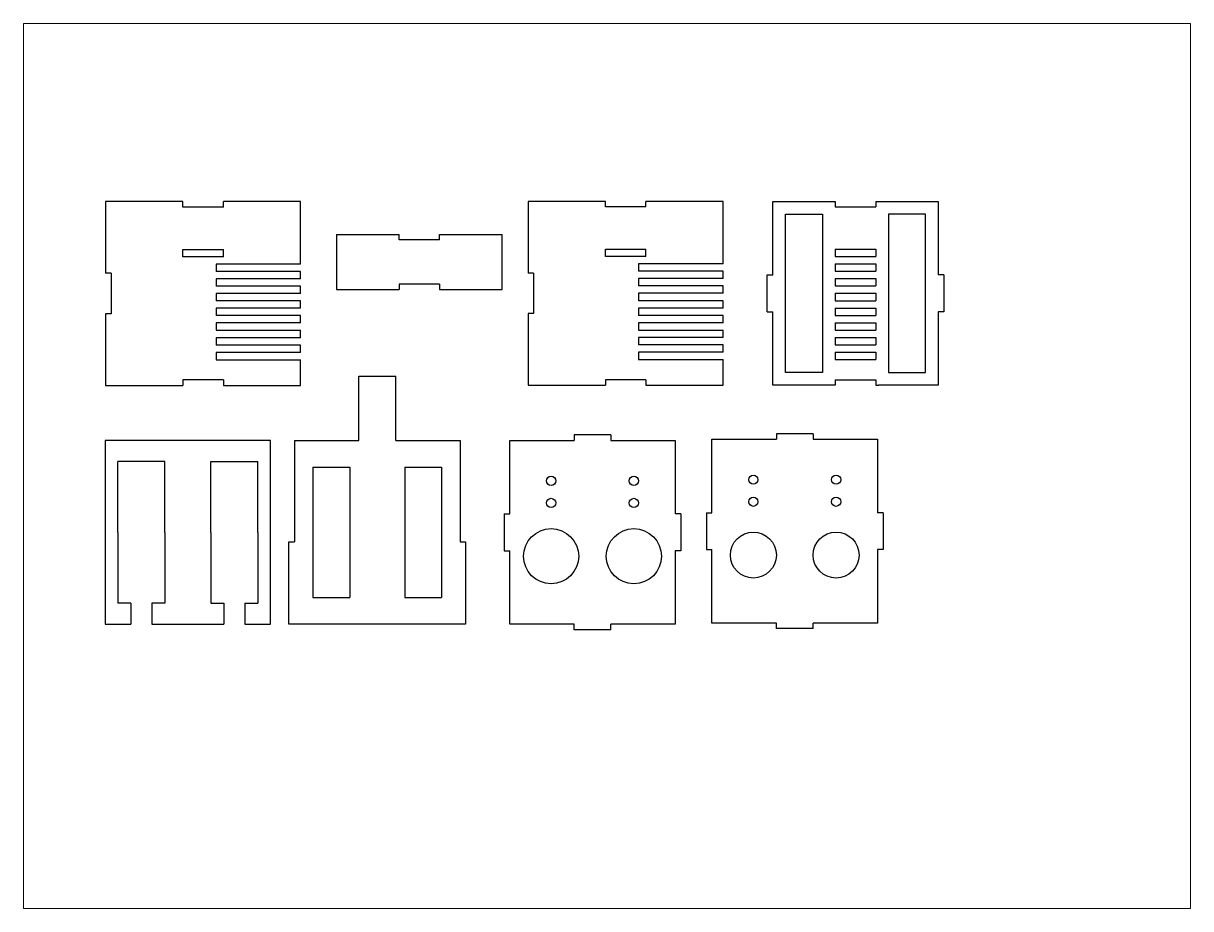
# Paper-space layout 'Layout1' of a CAD drawing. Header units: millimetres. Extents: x 26 to 231, y 20 to 176.
# The model-space entities are those that its viewports show. They can reach past a viewport. Long polylines and large blocks are cut down to what shows.
import ezdxf

# ---------------------------------------------------------------- set-up
doc = ezdxf.new("R2010")
doc.units = ezdxf.units.MM
doc.layers.add('cut', color=1, linetype='Continuous')

msp = doc.modelspace()

# ---------------------------------------------------------------- linework, layer by layer
at = {"layer": 'cut'}
for p, q in [((55.31, 277.29), (55.31, 238.29)), ((97.31, 277.29), (55.31, 277.29)), ((97.31, 274.29), (97.31, 277.29)), ((119.31, 274.29), (97.31, 274.29)), ((161.31, 277.29), (119.31, 277.29)), ((119.31, 274.29), (119.31, 277.29)), ((161.31, 243.29), (161.31, 277.29)), ((284.97, 277.42), (284.97, 238.42)), ((326.97, 277.42), (284.97, 277.42)), ((326.97, 274.42), (326.97, 277.42)), ((348.97, 274.42), (326.97, 274.42)), ((390.97, 277.42), (348.97, 277.42)), ((348.97, 274.42), (348.97, 277.42)), ((390.97, 243.42), (390.97, 277.42)), ((417.97, 277.42), (451.97, 277.42)), ((417.97, 237.42), (417.97, 277.42)), ((451.97, 277.42), (451.97, 274.42)), ((451.97, 277.42), (451.97, 274.42)), ((451.97, 274.42), (473.97, 274.42)), ((473.97, 277.42), (475.47, 277.42)), ((473.97, 277.42), (473.97, 274.42)), ((475.47, 277.42), (507.97, 277.42)), ((507.97, 277.42), (507.97, 237.42)), ((180.79, 259.46), (214.79, 259.46)), ((180.79, 259.46), (180.79, 229.46)), ((214.79, 256.46), (214.79, 259.46)), ((236.79, 256.46), (214.79, 256.46)), ((236.79, 256.46), (236.79, 259.46)), ((236.79, 259.46), (270.79, 259.46)), ((270.79, 229.46), (270.79, 259.46)), ((97.31, 251.29), (119.31, 251.29)), ((97.31, 247.29), (97.31, 251.29)), ((119.31, 247.29), (119.31, 251.29)), ((326.97, 251.42), (348.97, 251.42)), ((326.97, 247.42), (326.97, 251.42)), ((348.97, 247.42), (348.97, 251.42)), ((451.97, 251.42), (473.97, 251.42)), ((451.97, 251.42), (451.97, 247.42)), ((473.97, 251.42), (473.97, 247.42)), ((119.31, 247.29), (97.31, 247.29)), ((97.31, 247.29), (97.31, 247.29)), ((161.31, 243.29), (115.31, 243.29)), ((115.31, 243.29), (115.31, 239.29)), ((348.97, 247.42), (326.97, 247.42)), ((326.97, 247.42), (326.97, 247.42)), ((390.97, 243.42), (344.97, 243.42)), ((344.97, 243.42), (344.97, 239.42)), ((451.97, 247.42), (473.97, 247.42)), ((451.97, 243.42), (473.97, 243.42)), ((451.97, 243.42), (451.97, 239.42)), ((473.97, 243.42), (473.97, 239.42)), ((58.31, 238.29), (55.31, 238.29)), ((58.31, 238.29), (58.31, 216.29)), ((161.31, 239.29), (115.31, 239.29)), ((115.31, 235.29), (115.31, 231.29)), ((161.31, 235.29), (115.31, 235.29)), ((161.31, 235.29), (161.31, 239.29)), ((287.97, 238.42), (284.97, 238.42)), ((287.97, 238.42), (287.97, 216.42)), ((390.97, 239.42), (344.97, 239.42)), ((390.97, 235.42), (344.97, 235.42)), ((344.97, 235.42), (344.97, 231.42)), ((390.97, 235.42), (390.97, 239.42)), ((414.97, 217.42), (414.97, 237.42)), ((414.97, 237.42), (417.97, 237.42)), ((451.97, 239.42), (473.97, 239.42)), ((451.97, 235.42), (473.97, 235.42)), ((451.97, 235.42), (451.97, 231.42)), ((473.97, 235.42), (473.97, 231.42)), ((510.97, 237.42), (507.97, 237.42)), ((510.97, 237.42), (510.97, 217.42)), ((161.31, 231.29), (115.31, 231.29)), ((161.31, 227.29), (161.31, 231.29)), ((180.79, 229.46), (214.79, 229.46)), ((236.79, 232.46), (214.79, 232.46)), ((214.79, 232.46), (214.79, 229.46)), ((236.79, 232.46), (236.79, 229.46)), ((236.79, 229.46), (270.79, 229.46)), ((390.97, 231.42), (344.97, 231.42)), ((390.97, 227.42), (390.97, 231.42)), ((451.97, 231.42), (473.97, 231.42)), ((115.31, 227.29), (115.31, 223.29)), ((161.31, 227.29), (115.31, 227.29)), ((161.31, 223.29), (115.31, 223.29)), ((161.31, 219.29), (161.31, 223.29)), ((390.97, 227.42), (344.97, 227.42)), ((344.97, 227.42), (344.97, 223.42)), ((390.97, 223.42), (344.97, 223.42)), ((390.97, 219.42), (390.97, 223.42)), ((451.97, 227.42), (473.97, 227.42)), ((451.97, 227.42), (451.97, 223.42)), ((451.97, 223.42), (473.97, 223.42)), ((473.97, 227.42), (473.97, 223.42)), ((55.31, 216.29), (55.31, 177.29)), ((58.31, 216.29), (55.31, 216.29)), ((115.31, 219.29), (115.31, 215.29)), ((161.31, 219.29), (115.31, 219.29)), ((287.97, 216.42), (284.97, 216.42)), ((284.97, 216.42), (284.97, 177.42)), ((390.97, 219.42), (344.97, 219.42)), ((344.97, 219.42), (344.97, 215.42)), ((414.97, 217.42), (417.97, 217.42)), ((417.97, 177.42), (417.97, 217.42)), ((451.97, 219.42), (473.97, 219.42)), ((451.97, 219.42), (451.97, 215.42)), ((473.97, 219.42), (473.97, 215.42)), ((510.97, 217.42), (507.97, 217.42)), ((507.97, 217.42), (507.97, 177.42)), ((161.31, 215.29), (115.31, 215.29)), ((115.31, 211.29), (115.31, 207.29)), ((161.31, 211.29), (115.31, 211.29)), ((161.31, 211.29), (161.31, 215.29)), ((390.97, 215.42), (344.97, 215.42)), ((390.97, 211.42), (344.97, 211.42)), ((344.97, 211.42), (344.97, 207.42)), ((390.97, 211.42), (390.97, 215.42)), ((451.97, 215.42), (473.97, 215.42)), ((451.97, 211.42), (473.97, 211.42)), ((451.97, 211.42), (451.97, 207.42)), ((473.97, 211.42), (473.97, 207.42)), ((115.31, 207.29), (161.31, 207.29)), ((115.31, 203.29), (115.31, 199.29)), ((161.31, 203.29), (115.31, 203.29)), ((161.31, 203.29), (161.31, 207.29)), ((344.97, 207.42), (390.97, 207.42)), ((390.97, 203.42), (344.97, 203.42)), ((344.97, 203.42), (344.97, 199.42)), ((390.97, 203.42), (390.97, 207.42)), ((451.97, 207.42), (473.97, 207.42)), ((451.97, 203.42), (473.97, 203.42)), ((451.97, 203.42), (451.97, 199.42)), ((473.97, 203.42), (473.97, 199.42)), ((161.31, 199.29), (115.31, 199.29)), ((161.31, 195.29), (161.31, 199.29)), ((390.97, 199.42), (344.97, 199.42)), ((390.97, 195.42), (390.97, 199.42)), ((451.97, 199.42), (473.97, 199.42)), ((115.31, 195.29), (115.31, 191.29)), ((161.31, 195.29), (115.31, 195.29)), ((115.31, 191.29), (161.31, 191.29)), ((161.31, 177.29), (161.31, 191.29)), ((390.97, 195.42), (344.97, 195.42)), ((344.97, 195.42), (344.97, 191.42)), ((344.97, 191.42), (390.97, 191.42)), ((390.97, 177.42), (390.97, 191.42)), ((451.97, 195.42), (473.97, 195.42)), ((451.97, 195.42), (451.97, 191.42)), ((451.97, 191.42), (473.97, 191.42)), ((473.97, 195.42), (473.97, 191.42)), ((119.31, 180.29), (97.31, 180.29)), ((97.31, 180.29), (97.31, 177.29)), ((119.31, 180.29), (119.31, 177.29)), ((192.97, 147.42), (192.97, 182.42)), ((192.97, 182.42), (212.97, 182.42)), ((212.97, 147.42), (212.97, 182.42)), ((348.97, 180.42), (326.97, 180.42)), ((326.97, 180.42), (326.97, 177.42)), ((348.97, 180.42), (348.97, 177.42)), ((451.97, 180.42), (473.97, 180.42)), ((451.97, 180.42), (451.97, 177.42)), ((473.97, 180.42), (473.97, 177.42)), ((473.97, 180.42), (473.97, 177.42)), ((55.31, 177.29), (97.31, 177.29)), ((119.31, 177.29), (161.31, 177.29)), ((284.97, 177.42), (326.97, 177.42)), ((348.97, 177.42), (390.97, 177.42)), ((451.97, 177.42), (417.97, 177.42)), ((473.97, 177.42), (475.47, 177.42)), ((507.97, 177.42), (475.47, 177.42)), ((144.97, 147.42), (54.97, 147.42)), ((54.97, 147.42), (54.97, 47.42)), ((144.97, 47.42), (144.97, 147.42)), ((157.97, 147.42), (192.97, 147.42)), ((157.97, 147.42), (157.97, 92.22)), ((212.97, 147.42), (247.97, 147.42)), ((247.97, 147.42), (247.97, 92.22)), ((274.97, 147.42), (309.97, 147.42)), ((274.97, 107.42), (274.97, 147.42)), ((329.97, 150.42), (309.97, 150.42)), ((309.97, 150.42), (309.97, 147.42)), ((329.97, 150.42), (329.97, 147.42)), ((329.97, 147.42), (364.97, 147.42)), ((364.97, 147.42), (364.97, 107.42)), ((384.92, 108.06), (384.92, 148.06)), ((384.92, 148.06), (419.92, 148.06)), ((439.92, 151.06), (419.92, 151.06)), ((419.92, 151.06), (419.92, 148.06)), ((439.92, 151.06), (439.92, 148.06)), ((439.92, 148.06), (474.92, 148.06)), ((474.92, 148.06), (474.92, 108.06)), ((61.97, 97.42), (61.97, 135.92)), ((87.47, 135.92), (61.97, 135.92)), ((87.47, 97.42), (87.47, 135.92)), ((112.47, 135.92), (137.97, 135.92)), ((112.47, 97.42), (112.47, 135.92)), ((137.97, 97.42), (137.97, 135.92)), ((167.97, 132.92), (167.97, 61.92)), ((167.97, 132.92), (187.97, 132.92)), ((187.97, 132.92), (187.97, 61.92)), ((217.97, 132.92), (237.97, 132.92)), ((217.97, 132.92), (217.97, 61.92)), ((237.97, 132.92), (237.97, 61.92)), ((381.92, 108.06), (384.92, 108.06)), ((381.92, 108.06), (381.92, 88.06)), ((477.92, 108.06), (474.92, 108.06)), ((477.92, 108.06), (477.92, 88.06)), ((271.97, 107.42), (274.97, 107.42)), ((271.97, 107.42), (271.97, 87.42)), ((367.97, 107.42), (364.97, 107.42)), ((367.97, 107.42), (367.97, 87.42)), ((61.97, 97.42), (61.97, 58.92)), ((87.47, 97.42), (87.47, 58.92)), ((112.47, 97.42), (112.47, 58.92)), ((137.97, 97.42), (137.97, 58.92)), ((154.97, 47.42), (154.97, 92.22)), ((154.97, 92.22), (157.97, 92.22)), ((247.97, 92.22), (250.97, 92.22)), ((250.97, 92.22), (250.97, 47.42)), ((271.97, 87.42), (274.97, 87.42)), ((274.97, 47.42), (274.97, 87.42)), ((367.97, 87.42), (364.97, 87.42)), ((364.97, 87.42), (364.97, 47.42)), ((381.92, 88.06), (384.92, 88.06)), ((384.92, 48.06), (384.92, 88.06)), ((474.92, 88.06), (474.92, 48.06)), ((477.92, 88.06), (474.92, 88.06)), ((68.97, 58.92), (61.97, 58.92)), ((68.97, 58.92), (68.97, 47.42)), ((87.47, 58.92), (80.47, 58.92)), ((80.47, 58.92), (80.47, 47.42)), ((112.47, 58.92), (119.47, 58.92)), ((119.47, 58.92), (119.47, 47.42)), ((130.97, 58.92), (130.97, 47.42)), ((130.97, 58.92), (137.97, 58.92)), ((167.97, 61.92), (187.97, 61.92)), ((217.97, 61.92), (237.97, 61.92)), ((54.97, 47.42), (68.97, 47.42)), ((80.47, 47.42), (119.47, 47.42)), ((130.97, 47.42), (144.97, 47.42)), ((250.97, 47.42), (154.97, 47.42)), ((309.97, 47.42), (274.97, 47.42)), ((309.97, 44.42), (309.97, 47.42)), ((364.97, 47.42), (329.97, 47.42)), ((329.97, 44.42), (329.97, 47.42)), ((419.92, 48.06), (384.92, 48.06)), ((419.92, 45.06), (419.92, 48.06)), ((439.92, 45.06), (419.92, 45.06)), ((474.92, 48.06), (439.92, 48.06)), ((439.92, 45.06), (439.92, 48.06)), ((329.97, 44.42), (309.97, 44.42))]:
    msp.add_line(p, q, dxfattribs=at)
for points in [[(424.97, 270.42), (444.97, 270.42), (444.97, 184.42), (424.97, 184.42)], [(480.97, 184.42), (500.97, 184.42), (500.97, 270.42), (480.97, 270.42)]]:
    msp.add_lwpolyline(points, close=True, dxfattribs=at)
for centre, radius in [((297.47, 125.42), 2.5), ((342.47, 125.42), 2.5), ((407.42, 126.06), 2.5), ((452.42, 126.06), 2.5), ((297.47, 113.42), 2.5), ((342.47, 113.42), 2.5), ((407.42, 114.06), 2.5), ((452.42, 114.06), 2.5), ((297.47, 84.42), 15), ((342.47, 84.42), 15), ((407.42, 85.06), 12.5), ((452.42, 85.06), 12.5)]:
    msp.add_circle(centre, radius, dxfattribs=at)

psp = doc.layouts.get("Layout1")

# ---------------------------------------------------------------- viewports
at = {"layer": 'cut'}
psp.add_viewport(center=(128.5, 97.5), size=(205.6, 156), view_center_point=(327.86, 133.5), view_height=481.5058, dxfattribs=at)

doc.saveas('drawing.dxf')
